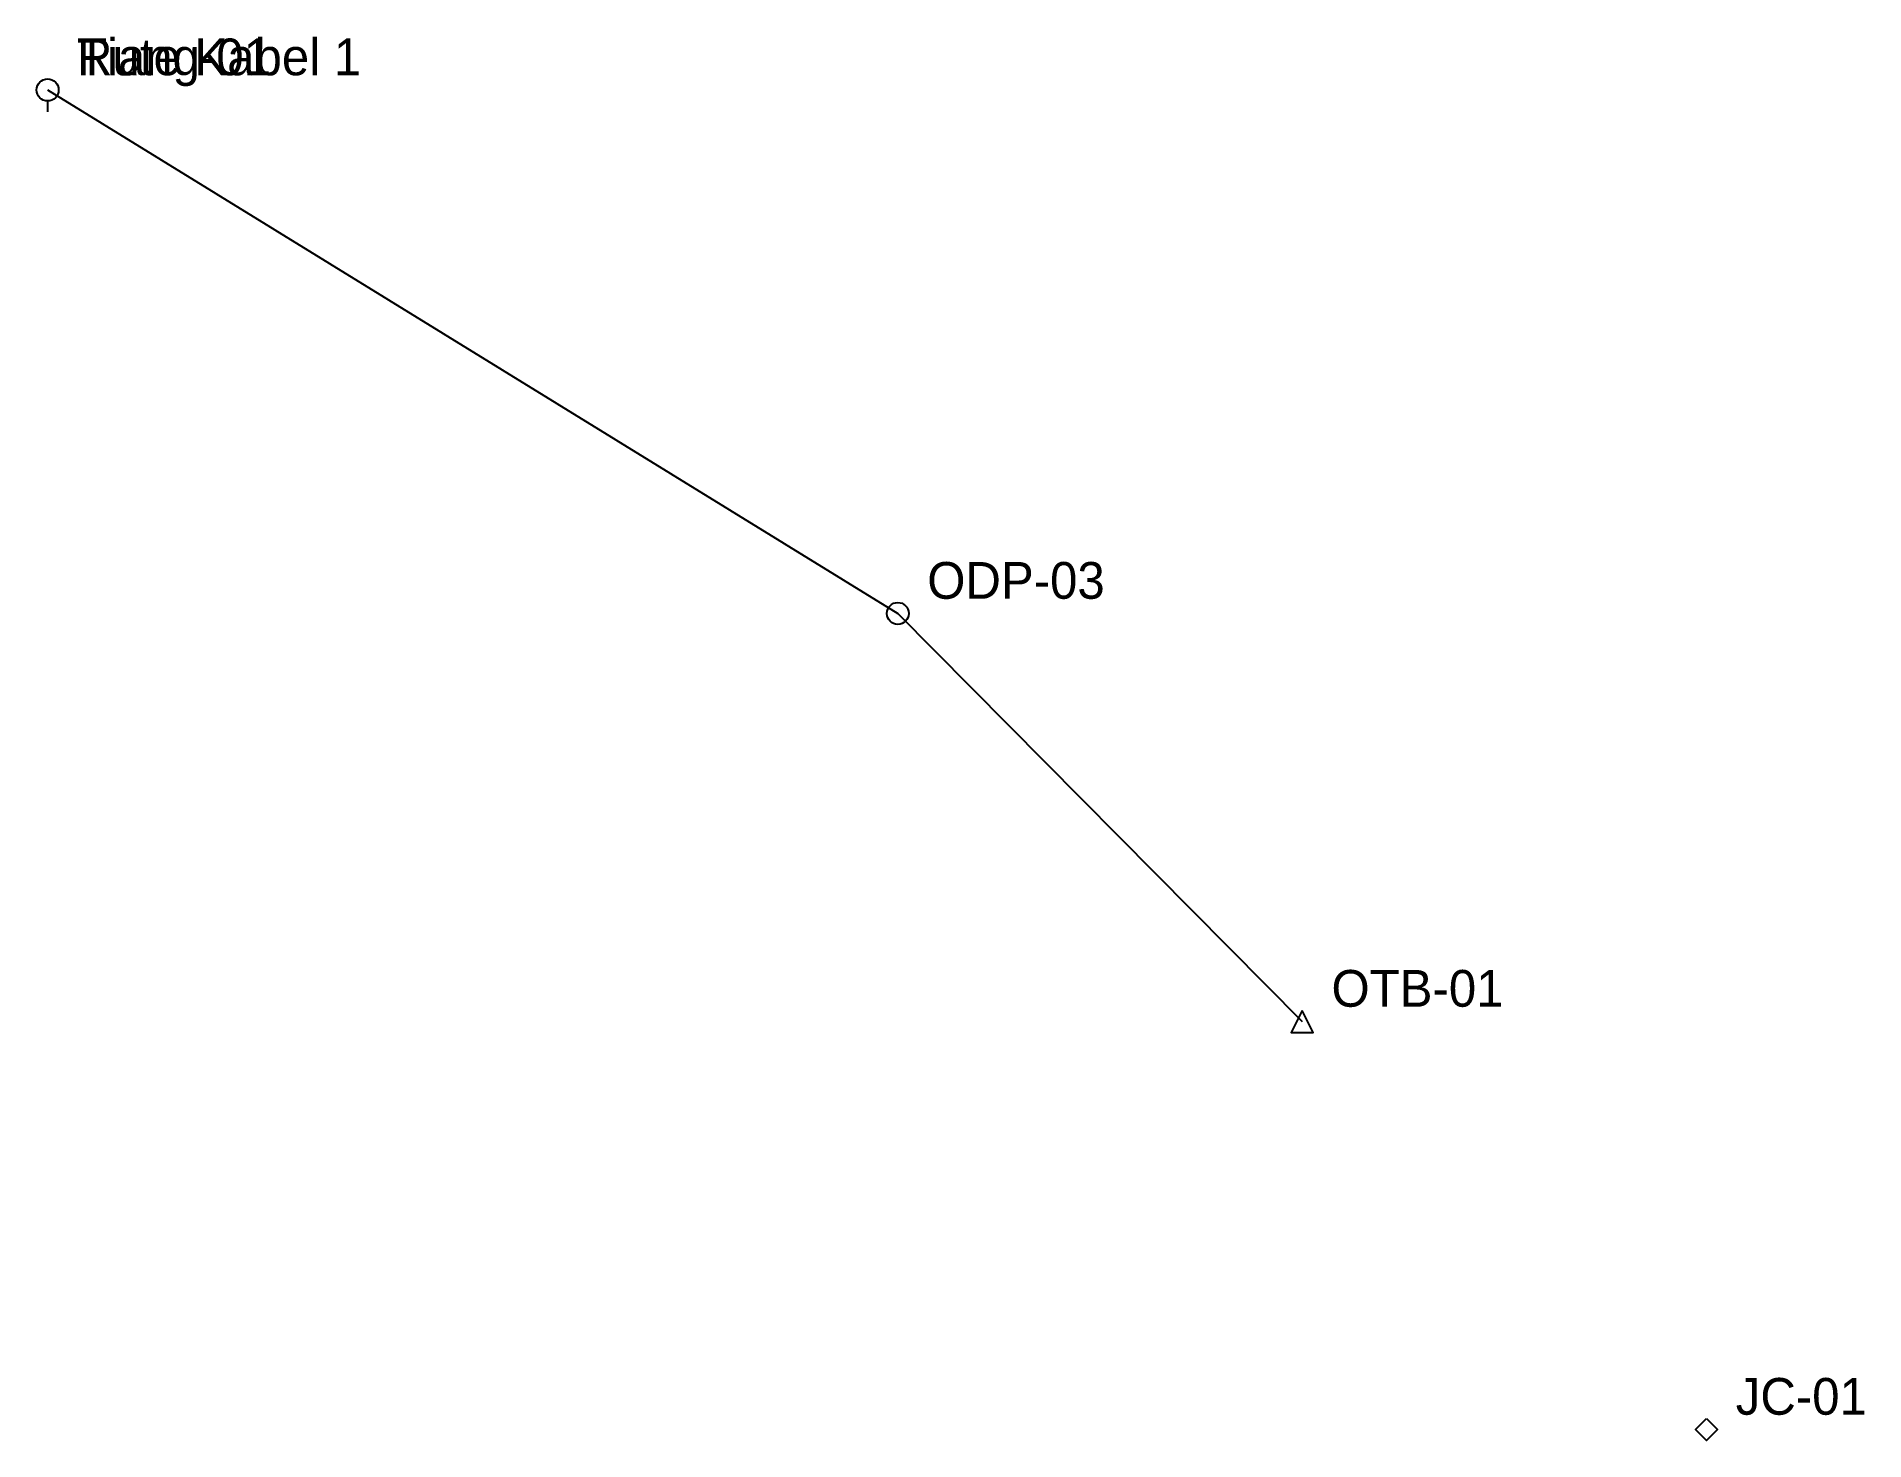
# Model space of a CAD drawing. Header units: metres. Extents: x 693441.2 to 693491, y 9197377.9 to 9197416.1.
import ezdxf

# ---------------------------------------------------------------- set-up
doc = ezdxf.new("R2010")
doc.units = ezdxf.units.M
for name, color, linetype in [('FTTX_CABLE', 30, 'Continuous'), ('FTTX_JC', 6, 'Continuous'), ('FTTX_ODP', 2, 'Continuous'), ('FTTX_OTB', 3, 'Continuous'), ('FTTX_POLE', 5, 'Continuous')]:
    doc.layers.add(name, color=color, linetype=linetype)

# ---------------------------------------------------------------- blocks, each defined once
blk = doc.blocks.new('BLOCK_POLE')
blk.add_line((0, -0.3), (0, -0.6))
blk.add_circle((0, 0), 0.3)
blk = doc.blocks.new('BLOCK_ODP')
blk.add_circle((0, 0), 0.3)
blk = doc.blocks.new('BLOCK_OTB')
blk.add_lwpolyline([(0, 0.3), (-0.3, -0.3), (0.3, -0.3)], close=True)
blk = doc.blocks.new('BLOCK_JC')
blk.add_lwpolyline([(0, 0.3), (0.3, 0), (0, -0.3), (-0.3, 0)], close=True)

msp = doc.modelspace()

# ---------------------------------------------------------------- linework, layer by layer
at = {"layer": 'FTTX_CABLE'}
msp.add_lwpolyline([(693441.512, 9197414.612), (693464.649, 9197400.365), (693475.65, 9197389.263)], dxfattribs=at)

# ---------------------------------------------------------------- block references
at = {"layer": 'FTTX_JC'}
msp.add_blockref('BLOCK_JC', (693486.652, 9197378.16), dxfattribs=at)
at = {"layer": 'FTTX_ODP'}
msp.add_blockref('BLOCK_ODP', (693464.649, 9197400.365), dxfattribs=at)
at = {"layer": 'FTTX_OTB'}
msp.add_blockref('BLOCK_OTB', (693475.65, 9197389.263), dxfattribs=at)
at = {"layer": 'FTTX_POLE'}
msp.add_blockref('BLOCK_POLE', (693441.512, 9197414.612), dxfattribs=at)

# ---------------------------------------------------------------- texts
at = {"layer": 'FTTX_CABLE'}
msp.add_text('Rute Kabel 1', height=1, dxfattribs=at).set_placement((693442.312, 9197415.012))
at = {"layer": 'FTTX_JC'}
msp.add_text('JC-01', height=1, dxfattribs=at).set_placement((693487.452, 9197378.56))
at = {"layer": 'FTTX_ODP'}
msp.add_text('ODP-03', height=1, dxfattribs=at).set_placement((693465.449, 9197400.765))
at = {"layer": 'FTTX_OTB'}
msp.add_text('OTB-01', height=1, dxfattribs=at).set_placement((693476.45, 9197389.663))
at = {"layer": 'FTTX_POLE'}
msp.add_text('Tiang-01', height=1, dxfattribs=at).set_placement((693442.312, 9197415.012))

doc.saveas('drawing.dxf')
